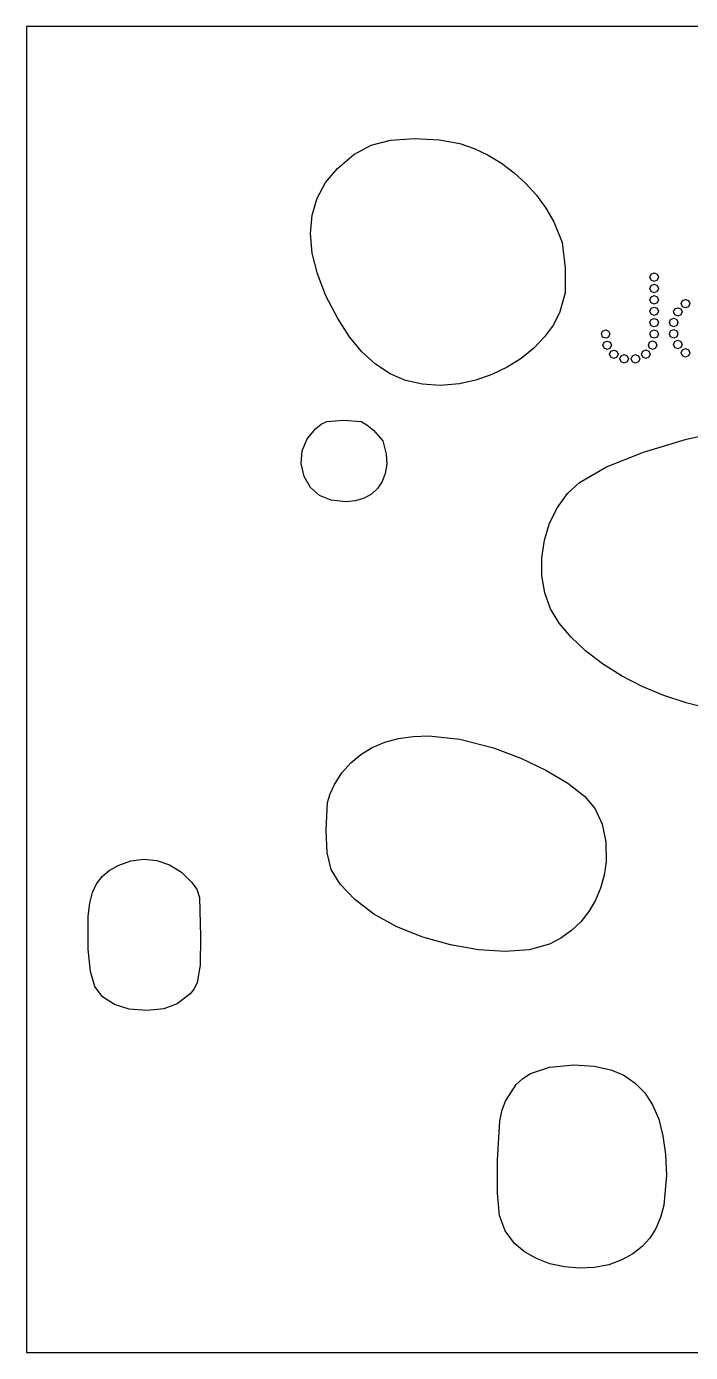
# Model space of a CAD drawing. Extents: x 0 to 84, y 0 to 59.2.
# Drawn here: x 0 to 29.6, y 0 to 59.2 of the extents above; entities that cross this region are included whole.
import ezdxf

# ---------------------------------------------------------------- set-up
doc = ezdxf.new("R2010")
doc.units = 0
doc.layers.get('0').update_dxf_attribs({"linetype": 'CONTINUOUS'})

msp = doc.modelspace()

# ---------------------------------------------------------------- linework, layer by layer
at = {"color": 7}
for points in [[(-0.000003, 59.2), (-0.000003, 29.600181), (-0.000003, -0.00008), (41.99996, -0.00008), (83.999923, -0.00008), (83.999923, 29.600181), (83.999923, 59.2), (41.99996, 59.2), (-0.000003, 59.2), (-0.000003, 59.2)], [(17.304189, 54.198934), (18.429337, 54.141581), (19.333984, 53.982858), (19.98186, 53.757591), (20.608394, 53.460555), (21.206701, 53.097302), (21.769895, 52.673378), (22.291089, 52.194335), (22.763396, 51.665722), (23.17993, 51.093086), (23.533806, 50.481979), (23.901321, 49.551256), (24.037836, 48.427931), (24.039744, 47.314543), (23.800151, 46.45458), (23.516338, 45.882873), (23.125701, 45.340156), (22.642192, 44.836406), (22.079762, 44.3816), (21.452363, 43.985715), (20.773948, 43.658728), (20.058467, 43.410617), (19.319873, 43.251358), (18.466315, 43.17996), (17.66789, 43.23018), (16.921969, 43.403295), (16.225925, 43.700578), (15.577132, 44.123307), (14.972961, 44.672757), (14.410785, 45.350204), (13.887977, 46.156924), (13.359089, 47.178971), (12.980147, 48.154781), (12.751481, 49.081181), (12.673421, 49.955), (12.746299, 50.773066), (12.970446, 51.532206), (13.346191, 52.22925), (13.873866, 52.861024), (14.614604, 53.492023), (15.379028, 53.905046), (16.248451, 54.130536), (17.304189, 54.198934), (17.304189, 54.198934)], [(28.019374, 48.200389), (28.151226, 48.144386), (28.207228, 48.012094), (28.151226, 47.874952), (28.019374, 47.819389), (27.882232, 47.874952), (27.826228, 48.012094), (27.882232, 48.144386), (28.019374, 48.200389), (28.019374, 48.200389)], [(28.019374, 47.692389), (28.151226, 47.636386), (28.207228, 47.504094), (28.151226, 47.366952), (28.019374, 47.311389), (27.882232, 47.366952), (27.826228, 47.504094), (27.882232, 47.636386), (28.019374, 47.692389), (28.019374, 47.692389)], [(28.019374, 47.184389), (28.151226, 47.128386), (28.207228, 46.996094), (28.151226, 46.858952), (28.019374, 46.803389), (27.882232, 46.858952), (27.826228, 46.996094), (27.882232, 47.128386), (28.019374, 47.184389), (28.019374, 47.184389)], [(29.405792, 47.016379), (29.542934, 46.960816), (29.598495, 46.828524), (29.542934, 46.691382), (29.405792, 46.635379), (29.273499, 46.691382), (29.217495, 46.828524), (29.273499, 46.960816), (29.405792, 47.016379), (29.405792, 47.016379)], [(28.019374, 46.676389), (28.151226, 46.620386), (28.207228, 46.488094), (28.151226, 46.350952), (28.019374, 46.295389), (27.882232, 46.350952), (27.826228, 46.488094), (27.882232, 46.620386), (28.019374, 46.676389), (28.019374, 46.676389)], [(29.065362, 46.645521), (29.202504, 46.589959), (29.258065, 46.457667), (29.202504, 46.320524), (29.065362, 46.264521), (28.933069, 46.320524), (28.877065, 46.457667), (28.933069, 46.589959), (29.065362, 46.645521), (29.065362, 46.645521)], [(25.850232, 45.660389), (25.982081, 45.604386), (26.038086, 45.472094), (25.982081, 45.334952), (25.850232, 45.279389), (25.71309, 45.334952), (25.657086, 45.472094), (25.71309, 45.604386), (25.850232, 45.660389), (25.850232, 45.660389)], [(28.019374, 46.168389), (28.151226, 46.112386), (28.207228, 45.980094), (28.151226, 45.842952), (28.019374, 45.787389), (27.882232, 45.842952), (27.826228, 45.980094), (27.882232, 46.112386), (28.019374, 46.168389), (28.019374, 46.168389)], [(28.019374, 45.660389), (28.151226, 45.604386), (28.207228, 45.472094), (28.151226, 45.334952), (28.019374, 45.279389), (27.882232, 45.334952), (27.826228, 45.472094), (27.882232, 45.604386), (28.019374, 45.660389), (28.019374, 45.660389)], [(28.887207, 46.17324), (29.019499, 46.117236), (29.075504, 45.985386), (29.019499, 45.848243), (28.887207, 45.79224), (28.750065, 45.848243), (28.694504, 45.985386), (28.750065, 46.117236), (28.887207, 46.17324), (28.887207, 46.17324)], [(28.887207, 45.670531), (29.019499, 45.614528), (29.075504, 45.482236), (29.019499, 45.345094), (28.887207, 45.289531), (28.750065, 45.345094), (28.694504, 45.482236), (28.750065, 45.614528), (28.887207, 45.670531), (28.887207, 45.670531)], [(25.916378, 45.15724), (26.05352, 45.101236), (26.109081, 44.969386), (26.05352, 44.832243), (25.916378, 44.77624), (25.784086, 44.832243), (25.728081, 44.969386), (25.784086, 45.101236), (25.916378, 45.15724), (25.916378, 45.15724)], [(27.943086, 45.162531), (28.080228, 45.106528), (28.136232, 44.969386), (28.080228, 44.837094), (27.943086, 44.781531), (27.810793, 44.837094), (27.755232, 44.969386), (27.810793, 45.106528), (27.943086, 45.162531), (27.943086, 45.162531)], [(29.065362, 45.197809), (29.202504, 45.142247), (29.258065, 45.009955), (29.202504, 44.872813), (29.065362, 44.816809), (28.933069, 44.872813), (28.877065, 45.009955), (28.933069, 45.142247), (29.065362, 45.197809), (29.065362, 45.197809)], [(26.215798, 44.755955), (26.34809, 44.699952), (26.403651, 44.568101), (26.34809, 44.430959), (26.215798, 44.374955), (26.078656, 44.430959), (26.022651, 44.568101), (26.078656, 44.699952), (26.215798, 44.755955), (26.215798, 44.755955)], [(26.673086, 44.552667), (26.810228, 44.496663), (26.866232, 44.364813), (26.810228, 44.22767), (26.673086, 44.171667), (26.540793, 44.22767), (26.485232, 44.364813), (26.540793, 44.496663), (26.673086, 44.552667), (26.673086, 44.552667)], [(27.181086, 44.552667), (27.313378, 44.496663), (27.36894, 44.364813), (27.313378, 44.22767), (27.181086, 44.171667), (27.043944, 44.22767), (26.98794, 44.364813), (27.043944, 44.496663), (27.181086, 44.552667), (27.181086, 44.552667)], [(27.638374, 44.761247), (27.775516, 44.705243), (27.83152, 44.572952), (27.775516, 44.435809), (27.638374, 44.380247), (27.506082, 44.435809), (27.45052, 44.572952), (27.506082, 44.705243), (27.638374, 44.761247), (27.638374, 44.761247)], [(29.410641, 44.822101), (29.542934, 44.766097), (29.598495, 44.634247), (29.542934, 44.496663), (29.410641, 44.441101), (29.273499, 44.496663), (29.217495, 44.634247), (29.273499, 44.766097), (29.410641, 44.822101), (29.410641, 44.822101)], [(14.153883, 41.629021), (14.929119, 41.558164), (15.191391, 41.42392), (15.483856, 41.183198), (15.902179, 40.703388), (16.058002, 40.101934), (16.074581, 39.653744), (16.012098, 39.245789), (15.875469, 38.884086), (15.669611, 38.574653), (15.39944, 38.323508), (15.069873, 38.136669), (14.685828, 38.020152), (14.25222, 37.979976), (13.600966, 38.050891), (13.074357, 38.263672), (12.671123, 38.61837), (12.389994, 39.115038), (12.260298, 39.684415), (12.307816, 40.253812), (12.525958, 40.787729), (12.908137, 41.250667), (13.155941, 41.446634), (13.39976, 41.561488), (14.153883, 41.629021), (14.153883, 41.629021)], [(30.946296, 28.61694), (29.44195, 29.005309), (28.443633, 29.330042), (27.477148, 29.737941), (26.561198, 30.215858), (25.714483, 30.750641), (24.955706, 31.32914), (24.303568, 31.938204), (23.776771, 32.564684), (23.394015, 33.195428), (23.1278, 33.911045), (22.996778, 34.680646), (22.994385, 35.475888), (23.114056, 36.26843), (23.349227, 37.029927), (23.693333, 37.732036), (24.139811, 38.346416), (24.682096, 38.844722), (25.889138, 39.537665), (27.534532, 40.201506), (29.458176, 40.781717), (31.499969, 41.223767)], [(17.963443, 27.527171), (19.344839, 27.381321), (20.846078, 26.991389), (22.057302, 26.533986), (23.185844, 25.998056), (24.159511, 25.421578), (24.90611, 24.842531), (25.381849, 24.266422), (25.698725, 23.588955), (25.860725, 22.805049), (25.871839, 21.909626), (25.785358, 21.307054), (25.623585, 20.730772), (25.391273, 20.188068), (25.093176, 19.686227), (24.734048, 19.232537), (24.318642, 18.834284), (23.851713, 18.498756), (23.338013, 18.233239), (22.440778, 17.983208), (21.365529, 17.903112), (20.174447, 17.979175), (18.929714, 18.197626), (17.693512, 18.544689), (16.528024, 19.006591), (15.495431, 19.569559), (14.657915, 20.219819), (13.995965, 20.914418), (13.604375, 21.559603), (13.417535, 22.308693), (13.369835, 23.315004), (13.433012, 24.553358), (13.547321, 24.943811), (13.748189, 25.355823), (14.079534, 25.872154), (14.4725, 26.319642), (14.924212, 26.69772), (15.431799, 27.005822), (15.992388, 27.243385), (16.603107, 27.409841), (17.261082, 27.504625), (17.963443, 27.527171), (17.963443, 27.527171)], [(5.23081, 22.019428), (5.810662, 21.962094), (6.383952, 21.774247), (6.910622, 21.444811), (7.363792, 21.003868), (7.598532, 20.682658), (7.71911, 20.319638), (7.769928, 18.571025), (7.743685, 17.292455), (7.61245, 16.513082), (7.482849, 16.24171), (7.297466, 16.012476), (6.719973, 15.570208), (6.130852, 15.345359), (5.367136, 15.261239), (4.579795, 15.321572), (3.919799, 15.53008), (3.391742, 15.876637), (3.055318, 16.335965), (2.860644, 17.010705), (2.757837, 18.003494), (2.751052, 19.485594), (2.820582, 20.057636), (2.945073, 20.534325), (3.129283, 20.928651), (3.37797, 21.253603), (3.695893, 21.522173), (4.08781, 21.747348), (4.653403, 21.947377), (5.23081, 22.019428), (5.23081, 22.019428)], [(24.44397, 12.84015), (25.331327, 12.777728), (26.082182, 12.624072), (26.666976, 12.374264), (27.172186, 12.02958), (27.59831, 11.588911), (27.945844, 11.051149), (28.215284, 10.415185), (28.407127, 9.67991), (28.521869, 8.844216), (28.560006, 7.906994), (28.446271, 6.580279), (28.300161, 6.024766), (28.091054, 5.534821), (27.816322, 5.105698), (27.473338, 4.732651), (27.059475, 4.410933), (26.572104, 4.135798), (25.986233, 3.916584), (25.347529, 3.793666), (24.680603, 3.763247), (24.010065, 3.821525), (23.360527, 3.9647), (22.756601, 4.188972), (22.222897, 4.490541), (21.784027, 4.865607), (21.360772, 5.427375), (21.117363, 6.115866), (21.018329, 7.108466), (21.0282, 8.582562), (21.124296, 10.341368), (21.222846, 10.827335), (21.377891, 11.218253), (21.853029, 11.96015), (22.148682, 12.238676), (22.490931, 12.460023), (23.338833, 12.744485), (24.44397, 12.84015), (24.44397, 12.84015)]]:
    msp.add_lwpolyline(points, dxfattribs=at)

doc.saveas('drawing.dxf')
